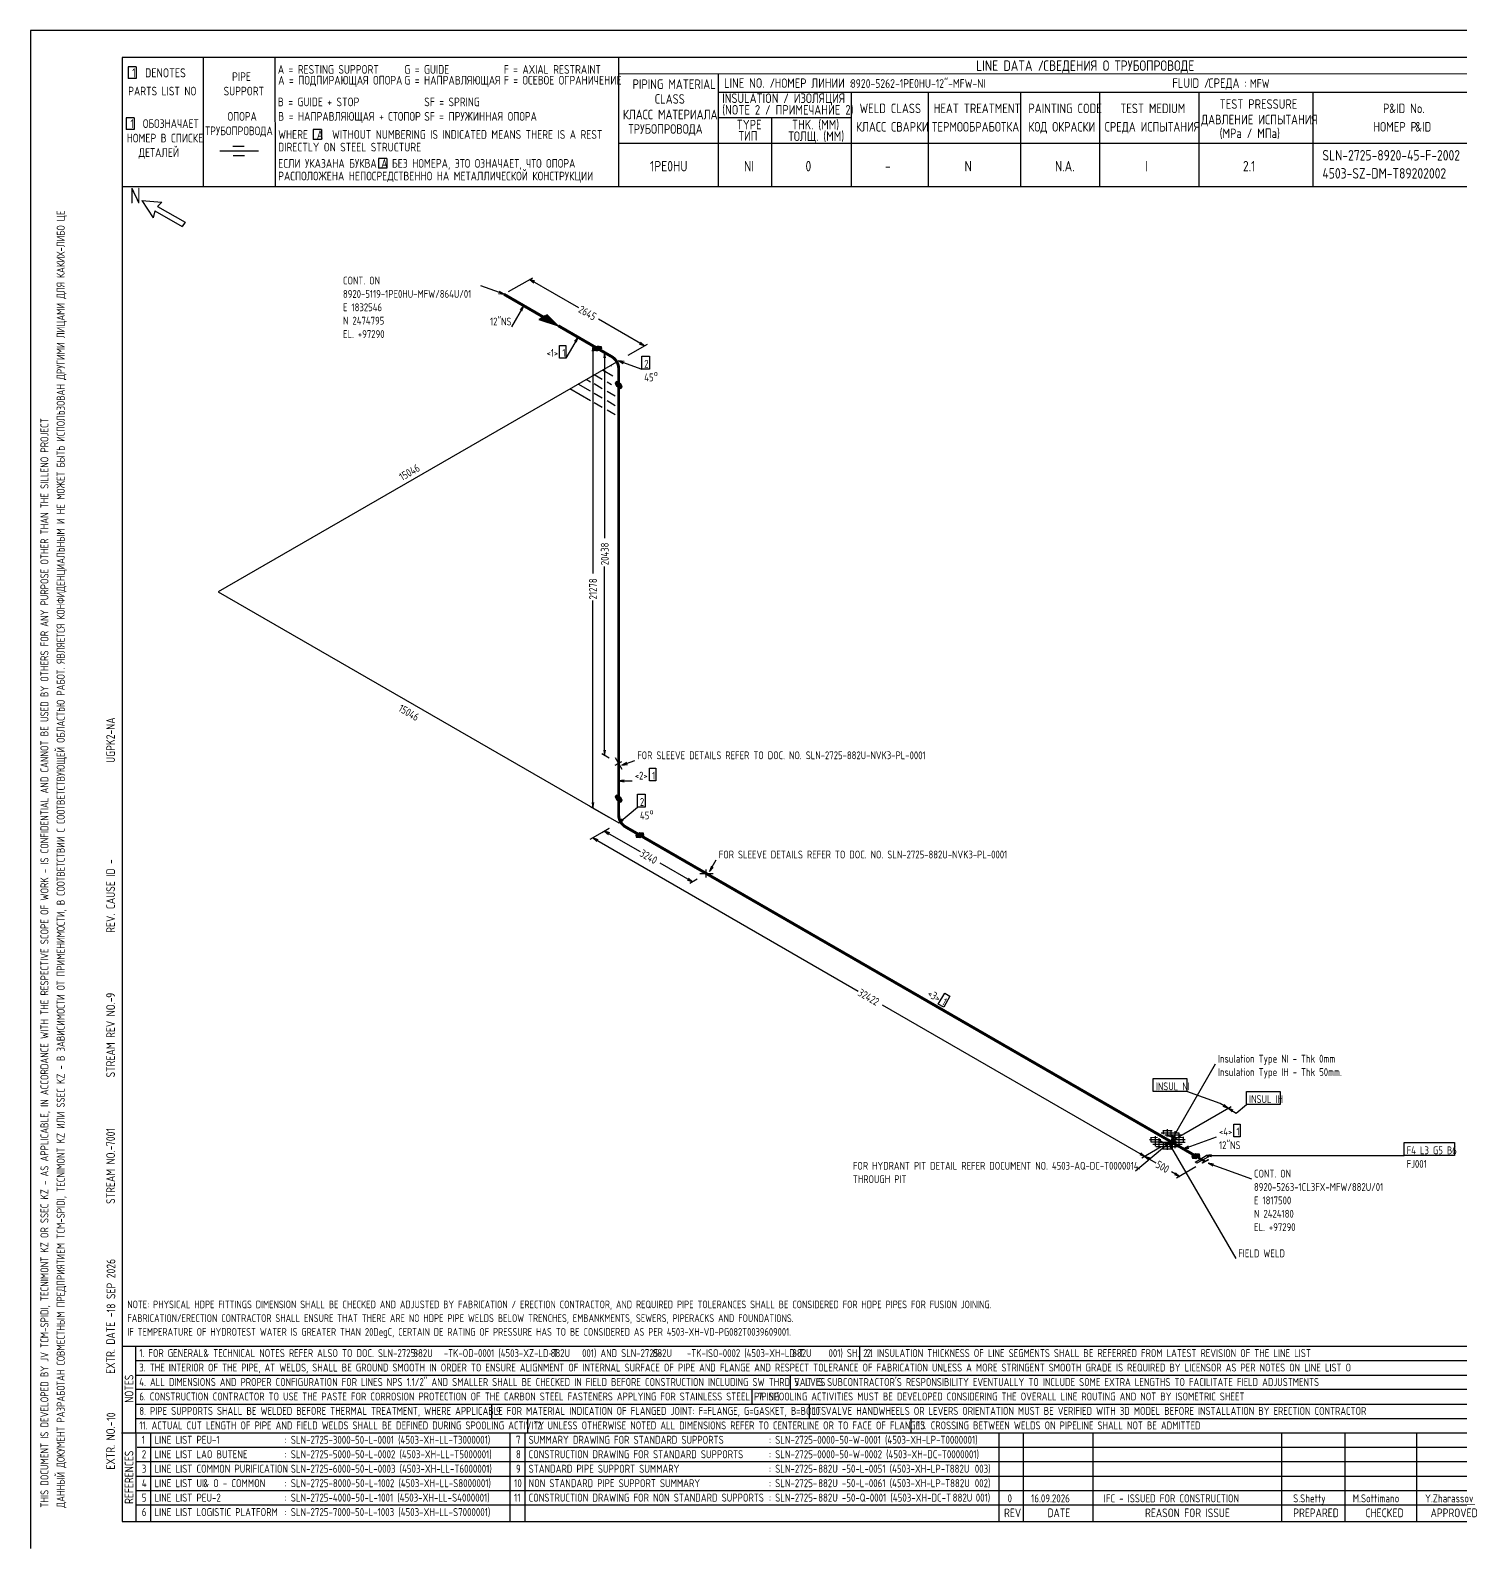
# Model space of a CAD drawing. Extents: x -1005 to 594, y -998 to 420.
# Drawn here: x 0 to 395.7, y 0 to 420 of the extents above; entities that cross this region are included whole.
import ezdxf

# ---------------------------------------------------------------- set-up
doc = ezdxf.new("R2010")
doc.units = 0
doc.styles.add('TTFN17', font='GOST type A')

msp = doc.modelspace()

# ---------------------------------------------------------------- linework, layer by layer
at = {"layer": 'GT_1', "flags": 128}
for points in [[(0, 420), (0, 0)], [(594, 420), (0, 420)], [(589.1, 412.5), (25.4, 412.5)], [(25.4, 412.5), (25.4, 7.5)], [(47.8, 412.5), (47.8, 376.7)], [(67.6, 412.5), (67.7, 376.7)], [(162.7, 412.5), (162.7, 376.7)], [(29.3, 409.9), (27.1, 409.9)], [(27.1, 409.9), (27.1, 406.7)], [(29.3, 409.9), (29.3, 406.7)], [(589.1, 408), (162.7, 407.9)], [(190.3, 407.8), (190.3, 376.7)], [(29.3, 406.7), (27.1, 406.7)], [(190.3, 402.9), (402.7, 402.9)], [(227.1, 402.9), (227.1, 376.7)], [(248.4, 402.9), (248.4, 376.8)], [(273.9, 402.9), (273.9, 376.7)], [(295.8, 402.9), (295.8, 376.7)], [(323.2, 402.9), (323.2, 376.7)], [(354.8, 402.9), (354.8, 376.8)], [(28.7, 395.8), (26.5, 395.8)], [(26.5, 395.8), (26.5, 392.6)], [(28.7, 395.8), (28.7, 392.6)], [(227.1, 395.8), (190.3, 395.8)], [(205, 395.8), (205, 376.7)], [(28.7, 392.6), (26.5, 392.6)], [(80.5, 392.6), (78.2, 392.6)], [(78.2, 392.6), (78.2, 389.8)], [(80.5, 392.6), (80.5, 389.8)], [(63.1, 386.6), (52.4, 386.6)], [(59.1, 387.9), (56, 387.9)], [(80.5, 389.8), (78.2, 389.8)], [(230.2, 388.7), (162.7, 388.7)], [(402.7, 388.7), (226.9, 388.7)], [(59.2, 385.3), (56.1, 385.3)], [(98.6, 384.6), (96.3, 384.6)], [(96.3, 384.6), (96.3, 381.9)], [(98.6, 384.6), (98.6, 381.9)], [(98.6, 381.9), (96.3, 381.9)], [(402.7, 376.7), (25.4, 376.7)], [(30.8, 372.9), (34, 368.1)], [(30.8, 372.9), (36.4, 372.5)], [(34.4, 370.1), (34, 368.1)], [(34.4, 370.1), (42, 365.7)], [(36.4, 372.5), (35.2, 371.3)], [(35.2, 371.3), (42.8, 366.9)], [(42.8, 366.9), (42, 365.7)], [(131.025, 347), (124.65, 349.325)], [(132.3, 347.75), (138.975, 351.575)], [(139.575, 350.6), (138.15, 351.125), (139.275, 350.15)], [(138.15, 351.125), (151.65, 343.325)], [(129.525, 347.225), (131.025, 347), (129.75, 347.75)], [(136.5, 343.85), (133.125, 338)], [(135.975, 342.425), (136.5, 343.85), (135.525, 342.725)], [(141.9, 340.7), (140.7, 340.025), (146.025, 338.3), (142.95, 341.3), (140.85, 340.1), (145.65, 338.525), (142.875, 341.225), (141, 340.175), (145.2, 338.75), (142.725, 341.15), (141.15, 340.25), (144.825, 339.05), (142.575, 341.075), (141.3, 340.4), (144.45, 339.2), (142.425, 341), (141.45, 340.475), (144, 339.5), (142.275, 340.925), (141.6, 340.55), (143.7, 339.65), (142.125, 340.85), (141.75, 340.625), (143.25, 339.95), (141.975, 340.775), (141.9, 340.7), (146.025, 338.3)], [(169.875, 332.75), (157.2, 340.1)], [(146.4, 332.825), (148.125, 332.825), (148.125, 329.3), (146.4, 329.3), (146.4, 332.825)], [(151.5, 335.15), (148.125, 329.3)], [(150.975, 333.725), (151.5, 335.15), (150.525, 334.025)], [(160.125, 330.125), (154.8, 333.2)], [(155.85, 331.25), (155.625, 332.75), (155.4, 331.25)], [(155.625, 332.75), (155.625, 269.75)], [(156.9, 331.325), (155.925, 331.475), (155.775, 332), (156.9, 332.675), (157.875, 332.525), (158.025, 332), (156.9, 331.325)], [(155.775, 332), (158.025, 332)], [(155.832, 331.8), (157.692, 331.8)], [(156.108, 332.2), (157.968, 332.2)], [(156.442, 332.4), (157.911, 332.4)], [(156.775, 332.6), (157.388, 332.6)], [(165.375, 330.125), (170.7, 333.2)], [(168.45, 333.275), (169.875, 332.75), (168.75, 333.725)], [(162.75, 328.625), (51.975, 264.65)], [(155.889, 331.6), (157.358, 331.6)], [(156.413, 331.4), (157.025, 331.4)], [(160.125, 330.125), (158.1, 331.325)], [(159.075, 329.375), (158.85, 330.875), (158.625, 329.375)], [(158.85, 330.875), (158.85, 279.5)], [(164.25, 328.4), (162.75, 328.625), (164.025, 327.875)], [(162.75, 328.625), (169.125, 326.3)], [(169.125, 329.9), (171.3, 329.9), (171.3, 326.3), (169.125, 326.3), (169.125, 329.9)], [(154.95, 322.7), (153.75, 323.45)], [(158.175, 323.45), (156, 324.725)], [(161.1, 324.35), (158.25, 326)], [(160.8, 327.125), (160.5, 327.35)], [(154.95, 317.525), (149.25, 320.825)], [(154.95, 320.15), (151.5, 322.1)], [(158.175, 320.825), (155.925, 322.175)], [(158.175, 318.275), (155.925, 319.55)], [(160.8, 321.95), (159.525, 322.7)], [(161.775, 318.8), (159.525, 320.075)], [(163.35, 320.9), (163.725, 321.35), (163.35, 322.175), (162.15, 322.85), (161.775, 322.4), (162.15, 321.575), (163.35, 320.9)], [(161.775, 322.4), (162.95, 322.4)], [(161.866, 322.2), (163.306, 322.2)], [(161.942, 322.6), (162.594, 322.6)], [(161.957, 322), (163.43, 322)], [(162.048, 321.8), (163.52, 321.8)], [(162.139, 321.6), (163.611, 321.6)], [(162.461, 321.4), (163.702, 321.4)], [(162.817, 321.2), (163.6, 321.2)], [(158.175, 315.65), (155.925, 317)], [(161.775, 316.175), (159.525, 317.525)], [(161.775, 313.625), (159.525, 314.9)], [(158.85, 219.425), (158.85, 271.7)], [(51.975, 264.65), (162.75, 200.75)], [(155.625, 204.875), (155.625, 262.25)], [(160.125, 218.675), (158.1, 219.875)], [(158.625, 220.925), (158.85, 219.425), (159.075, 220.925)], [(161.775, 218.825), (163.65, 215.6)], [(161.775, 218.825), (163.65, 215.6)], [(161.775, 218.825), (163.65, 215.6)], [(161.775, 218.825), (163.65, 215.6)], [(161.775, 218.825), (163.65, 215.6)], [(161.775, 216.725), (163.65, 217.775)], [(163.65, 216.725), (167.175, 218)], [(164.925, 217.475), (163.65, 216.725), (165.15, 216.95)], [(171.3, 215.9), (173.025, 215.9), (173.025, 212.375), (171.3, 212.375), (171.3, 215.9)], [(164.25, 212.6), (162.75, 212.375), (164.25, 212.15)], [(162.75, 212.375), (166.5, 212.375)], [(155.4, 206.375), (155.625, 204.875), (155.85, 206.375)], [(163.35, 206.525), (163.725, 206.975), (163.35, 207.8), (162.15, 208.475), (161.775, 208.025), (162.15, 207.2), (163.35, 206.525)], [(161.786, 208), (162.994, 208)], [(161.877, 207.8), (163.35, 207.8)], [(161.921, 208.2), (162.639, 208.2)], [(161.968, 207.6), (163.441, 207.6)], [(162.059, 207.4), (163.532, 207.4)], [(162.15, 207.2), (163.623, 207.2)], [(162.506, 207), (163.714, 207)], [(162.861, 206.8), (163.579, 206.8)], [(167.925, 208.7), (170.1, 208.7), (170.1, 205.1), (167.925, 205.1), (167.925, 208.7)], [(160.125, 202.25), (154.8, 205.325)], [(162.75, 200.75), (167.925, 205.1)], [(163.725, 201.875), (162.75, 200.75), (164.025, 201.5)], [(160.125, 199.25), (154.8, 196.175)], [(160.125, 199.25), (158.1, 198.05)], [(160.275, 197.975), (158.85, 198.5), (159.975, 197.525)], [(158.85, 198.5), (168.675, 192.875)], [(169.725, 197.375), (169.575, 197.9), (168.6, 198.05), (167.475, 197.375), (167.625, 196.85), (168.6, 196.7), (169.725, 197.375)], [(167.517, 197.4), (169.718, 197.4)], [(167.85, 197.6), (169.661, 197.6)], [(168.183, 197.8), (169.604, 197.8)], [(157.05, 196.1), (155.625, 196.625), (156.75, 195.65)], [(155.625, 196.625), (228.975, 154.25)], [(167.525, 197.2), (169.433, 197.2)], [(167.582, 197), (169.1, 197)], [(167.95, 196.8), (168.767, 196.8)], [(183.15, 184.475), (174.225, 189.65)], [(187.875, 187.325), (189.75, 190.55)], [(181.725, 185), (183.15, 184.475), (182.025, 185.45)], [(184.425, 185.225), (182.4, 184.025)], [(185.175, 186.725), (188.85, 186.725)], [(185.175, 186.725), (188.85, 186.725)], [(185.175, 186.725), (188.85, 186.725)], [(185.175, 186.725), (188.85, 186.725)], [(185.175, 186.725), (188.85, 186.725)], [(186.975, 185.675), (186.975, 187.85)], [(188.4, 188.75), (187.875, 187.325), (188.85, 188.45)], [(252.975, 153.65), (254.4, 152.825), (252.675, 149.75), (251.175, 150.575), (252.975, 153.65)], [(308.325, 108.5), (235.725, 150.35)], [(315.45, 112.625), (327.825, 134.075)], [(310.65, 130.025), (319.95, 130.025), (319.95, 126.425), (310.65, 126.425), (310.65, 130.025)], [(329.1, 123.125), (319.95, 126.425)], [(336.45, 126.5), (345.75, 126.5), (345.75, 122.9), (336.45, 122.9), (336.45, 126.5)], [(316.725, 113.375), (332.175, 122.3)], [(316.725, 113.375), (332.175, 122.3)], [(331.35, 121.85), (329.1, 123.125)], [(329.925, 122.375), (331.35, 121.85), (330.225, 122.825)], [(332.775, 121.325), (331.35, 121.85), (332.475, 120.875)], [(331.35, 121.85), (333.6, 120.5)], [(333.6, 120.5), (336.45, 122.9)], [(310.05, 113.75), (311.85, 113.825)], [(310.05, 112.475), (310.05, 113.825)], [(311.25, 111.35), (311.25, 114.125)], [(312.3, 110.825), (312.3, 113.525)], [(314.25, 114.2), (314.25, 114.2), (314.775, 114.2), (315.375, 114.05), (315.75, 113.825), (316.125, 113.6), (316.275, 113.3), (316.275, 112.925), (316.2, 112.625), (315.825, 112.4), (315.3, 112.175), (314.775, 112.1), (314.175, 112.1), (313.725, 112.25), (313.275, 112.4), (312.825, 112.625), (312.675, 112.925), (312.675, 113.3)], [(312.825, 115.025), (317.7, 115.025)], [(313.275, 115.7), (315.825, 115.7)], [(313.425, 114.65), (313.425, 115.7)], [(313.875, 114.425), (318.6, 114.425)], [(314.55, 114.2), (314.55, 116)], [(315.975, 114.05), (315.45, 112.625), (316.425, 113.75)], [(315.6, 114.05), (315.6, 115.7)], [(315.825, 114.5), (315.825, 110.3)], [(315.975, 113.825), (318.9, 113.75)], [(316.725, 110.825), (316.725, 115.475)], [(317.775, 111.275), (317.775, 115.025)], [(318.975, 112.4), (318.975, 113.9)], [(318.975, 110.6), (328.125, 113.9)], [(332.925, 117.425), (334.65, 117.425), (334.65, 113.9), (332.925, 113.9), (332.925, 117.425)], [(315.45, 112.625), (305.7, 104.45)], [(306.9, 109.025), (308.325, 108.5), (307.2, 109.475)], [(312.825, 111.125), (307.5, 108.05)], [(312.825, 111.125), (307.5, 108.05)], [(309.6, 113.15), (312.75, 113.15)], [(310.05, 112.55), (313.05, 112.55)], [(310.5, 111.875), (318.6, 111.875)], [(311.325, 111.275), (317.7, 111.275)], [(312.15, 112.4), (319.425, 112.4)], [(313.275, 110.6), (315.825, 110.6)], [(313.425, 110.6), (313.425, 112.325)], [(314.475, 111.5), (315.45, 112.625), (314.175, 111.875)], [(314.55, 110.3), (314.55, 112.1)], [(316.2, 113.075), (316.875, 112.625), (316.575, 112.025), (315.45, 111.8), (314.7, 112.175), (315.075, 112.85), (316.2, 113.075)], [(314.714, 112.2), (316.663, 112.2)], [(314.825, 112.4), (316.763, 112.4)], [(314.936, 112.6), (316.863, 112.6)], [(315.047, 112.8), (316.612, 112.8)], [(315.05, 112), (316.45, 112)], [(316.05, 110.9), (315.075, 112.025), (315.6, 110.6)], [(315.075, 112.025), (333.45, 80.225)], [(315.6, 110.6), (315.6, 112.25)], [(315.975, 112.475), (318.975, 112.55)], [(316.35, 113.15), (319.5, 113.15)], [(320.25, 111.35), (318.975, 110.6), (320.475, 110.825)], [(323.55, 108.575), (323.4, 109.1), (322.425, 109.25), (321.3, 108.575), (321.45, 108.05), (322.425, 107.9), (323.55, 108.575)], [(380.025, 112.325), (393.975, 112.325), (393.975, 108.725), (380.025, 108.725), (380.025, 112.325)], [(309.75, 107.975), (308.325, 108.5), (309.45, 107.525)], [(308.325, 108.5), (311.325, 106.7)], [(322.425, 105.575), (317.1, 102.5)], [(321.342, 108.6), (323.543, 108.6)], [(321.35, 108.4), (323.258, 108.4)], [(321.407, 108.2), (322.925, 108.2)], [(321.675, 108.8), (323.486, 108.8)], [(321.775, 108), (322.592, 108)], [(322.008, 109), (323.429, 109)], [(323.775, 107.825), (325.275, 108.725), (325.875, 108.425), (322.725, 106.625), (322.2, 106.925), (323.775, 107.825)], [(324.9, 106.925), (322.2, 108.5)], [(325.05, 107.075), (322.425, 108.575)], [(322.575, 108.65), (325.2, 107.15)], [(325.95, 107.525), (325.8, 107.6), (324.3, 106.625), (324.15, 106.7), (325.95, 107.525), (324.3, 106.625)], [(324.15, 106.7), (325.8, 107.6)], [(326.775, 108.95), (325.275, 108.725), (326.775, 108.5)], [(325.275, 108.725), (380.025, 108.725)], [(327.3, 106.4), (325.8, 106.625), (327.075, 105.875)], [(325.8, 106.625), (337.8, 102.275)], [(317.925, 102.95), (315.675, 104.225)], [(316.5, 103.475), (317.925, 102.95), (316.8, 103.925)], [(25.3, 56), (402.7, 56)], [(29.1, 56), (29.2, 7.5)], [(229.4, 56), (229.4, 52)], [(29.1, 52), (402.7, 52)], [(29.1, 48), (402.7, 48)], [(210.2, 48), (210.2, 44)], [(402.7, 44), (29.1, 44)], [(199.6, 44), (199.6, 40)], [(29.2, 40), (402.7, 40)], [(127.6, 40), (127.6, 36)], [(215.4, 40), (215.4, 36)], [(29.1, 36), (402.7, 36)], [(137.5, 36), (137.5, 32)], [(243.6, 36), (243.6, 32)], [(25.2, 32), (402.7, 32)], [(33.2, 32), (33.2, 7.6)], [(132.6, 32), (132.6, 7.6)], [(136.8, 32), (136.8, 7.6)], [(267.9, 32), (267.9, 7.5)], [(274.6, 32), (274.6, 7.5)], [(293.9, 32), (293.9, 7.5)], [(346.1, 32), (346.1, 7.5)], [(363.6, 32), (363.6, 7.5)], [(383.5, 32), (383.5, 7.5)], [(402.7, 28), (29.5, 28)], [(402.7, 24), (29.1, 24)], [(402.7, 20), (29.1, 20)], [(402.7, 16), (29.1, 16)], [(402.7, 12), (29.2, 12)], [(25.4, 7.5), (589.1, 7.5)], [(0, 0), (0, 0)]]:
    msp.add_lwpolyline(points, dxfattribs=at)
at = {"layer": 'GT_1', "const_width": 0.8, "flags": 128}
for points in [[(131.025, 347), (141.9, 340.7)], [(146.025, 338.3), (156.9, 332)], [(156.9, 332), (160.8, 329.75)], [(162.75, 326.375), (162.75, 321.875)], [(162.75, 321.875), (162.75, 217.175)], [(162.75, 217.175), (162.75, 207.5)], [(162.75, 207.5), (162.75, 203)], [(164.7, 199.625), (168.6, 197.375)], [(168.6, 197.375), (187.05, 186.725)], [(187.05, 186.725), (315.45, 112.625)], [(315.45, 112.625), (322.425, 108.575)]]:
    msp.add_lwpolyline(points, dxfattribs=at)
for points in [[(160.8, 329.75, -0.267786), (162.75, 326.375)], [(162.75, 203, 0.268126), (164.7, 199.625)]]:
    msp.add_lwpolyline(points, format="xyb", dxfattribs=at)

# ---------------------------------------------------------------- texts
at = {"layer": 'GT_1', "style": 'TTFN17'}
for s, height, p in [('LINE DATA /', 2.8875, (261.633, 408.8)), ('СВЕДЕНИЯ О ТРУБОПРОВОДЕ', 2.8875, (280.233, 408.8)), (' 1  DENOTES', 2.5025, (26.875, 407)), (' PIPE', 2.4062, (54.561, 406)), ('A = RESTING SUPPORT', 2.40625, (68.461, 408)), ('A = ПОДПИРАЮЩАЯ ОПОРА', 2.40625, (68.561, 405)), ('G = GUIDE', 2.4062, (103.461, 408)), ('G = НАПРАВЛЯЮЩАЯ', 2.40625, (103.461, 405)), ('F = AXIAL RESTRAINT', 2.40625, (130.961, 408)), ('F = ОСЕВОЕ ОГРАНИЧЕНИЕ', 2.40625, (130.961, 405)), ('PARTS LIST NO', 2.40625, (27.061, 402)), ('SUPPORT', 2.4062, (53.461, 402)), ('PIPING MATERIAL', 2.64687, (166.597, 403.8)), ('LINE NO. /', 2.6469, (191.897, 404.1)), ('НОМЕР ЛИНИИ :', 2.59875, (205.89, 404.1)), ('8920-5262-1PE0HU-12"-MFW-NI', 2.40625, (226.861, 404.1)), ('FLUID /', 2.6469, (315.897, 404.1)), ('СРЕДА :', 2.6469, (325.897, 404.1)), ('MFW', 2.4062, (337.361, 404.1)), ('B = GUIDE + STOP', 2.40625, (68.461, 399)), ('SF = SPRING', 2.40625, (108.961, 399)), ('CLASS', 2.6469, (172.697, 399.7)), ('(NOTE 2 / ПРИМЕЧАНИЕ 2)', 2.64687, (191.397, 396.7)), ('INSULATION / ИЗОЛЯЦИЯ', 2.64687, (191.397, 399.9)), ('WELD CLASS', 2.6469, (229.397, 397.1)), ('HEAT TREATMENT', 2.64687, (249.897, 397.1)), ('PAINTING CODE', 2.64687, (276.097, 397.1)), ('TEST MEDIUM', 2.64687, (301.497, 397.1)), ('TEST PRESSURE', 2.64687, (328.997, 398.3)), ('P', 2.647, (374.197, 397.1)), ('&ID No.', 2.6469, (375.908, 397.1)), (' 1  ОБОЗНАЧАЕТ', 2.40625, (26.461, 393)), ('ОПОРА', 2.4062, (54.561, 395)), ('B = НАПРАВЛЯЮЩАЯ + СТОПОР', 2.40625, (68.561, 395)), ('SF = ПРУЖИННАЯ ОПОРА', 2.40625, (108.961, 395)), ('КЛАСС МАТЕРИАЛА', 2.64687, (163.897, 395.4)), ('TYPE', 2.6469, (195.397, 392.6)), ('THK. (MM)', 2.6469, (210.697, 392.6)), ('ДАВЛЕНИЕ ИСПЫТАНИЯ', 2.64687, (323.897, 394)), ('НОМЕР В СПИСКЕ', 2.40625, (26.661, 389)), ('ТРУБОПРОВОДА', 2.40625, (48.361, 391)), ('WHERE  A  WITHOUT NUMBERING IS INDICATED MEANS THERE IS A REST', 2.40625, (68.561, 390)), ('ТРУБОПРОВОДА', 2.64687, (165.397, 391.4)), ('ТИП', 2.6469, (195.897, 389.5)), ('ТОЛЩ. (ММ)', 2.6469, (209.697, 389.4)), ('КЛАСС СВАРКИ', 2.64687, (228.397, 392)), ('ТЕРМООБРАБОТКА', 2.64687, (249.397, 392)), ('КОД ОКРАСКИ', 2.64687, (276.097, 392)), ('СРЕДА ИСПЫТАНИЯ', 2.64687, (297.197, 392)), ('(MPa / МПа)', 2.64687, (328.997, 390.2)), ('НОМЕР P', 2.6469, (371.497, 392)), ('&ID', 2.6469, (383.097, 392)), ('ДЕТАЛЕЙ', 2.4062, (29.961, 385)), ('DIRECTLY ON STEEL STRUCTURE', 2.40625, (68.561, 386.5)), ('SLN-2725-8920-45-F-2002', 2.8875, (357.433, 384)), ('ЕСЛИ УКАЗАНА БУКВА A БЕЗ НОМЕРА, ЭТО ОЗНАЧАЕТ, ЧТО ОПОРА', 2.40625, (68.561, 382)), ('1PE0HU', 2.8875, (171.433, 381)), ('NI', 2.8875, (197.433, 381)), ('0', 2.888, (214.433, 381)), ('-', 2.888, (236.433, 381)), ('N', 2.888, (258.433, 381)), ('N.A.', 2.8875, (283.433, 381)), ('I', 2.888, (308.433, 381)), ('2.1', 2.8875, (335.433, 381)), ('РАСПОЛОЖЕНА НЕПОСРЕДСТВЕННО НА МЕТАЛЛИЧЕСКОЙ КОНСТРУКЦИИ', 2.40625, (68.561, 378.5)), ('4503-SZ-DM-T89202002', 2.8875, (357.433, 379)), ('N', 4.331, (27.55, 372.1)), ('CONT. ON', 2.1656, (86.478, 349.7)), ('8920-5119-1PE0HU-MFW/864U/01', 2.16562, (86.478, 346.003)), ('E 1832546', 2.1656, (86.478, 342.305)), ('N 2474795', 2.1656, (86.478, 338.608)), ('12"NS', 2.1656, (127.163, 338.375)), ('EL. +97290', 2.1656, (86.478, 334.91)), ('<1>', 2.1656, (142.783, 329.675)), ('1', 2.166, (147.141, 329.675)), ('2', 2.166, (169.825, 326.675)), ('45', 2.1656, (169.825, 322.925)), ('o', 1.624, (172.47, 324.331)), ('FOR SLEEVE DETAILS REFER TO DOC. NO. SLN-2725-882U-NVK3-PL-0001', 2.16562, (167.875, 218.375)), ('<2>', 2.1656, (167.2, 212.75)), ('1', 2.166, (172.024, 212.75)), ('2', 2.166, (168.625, 205.475)), ('45', 2.1656, (168.625, 201.725)), ('o', 1.624, (171.27, 203.131)), ('FOR SLEEVE DETAILS REFER TO DOC. NO. SLN-2725-882U-NVK3-PL-0001', 2.16562, (190.45, 190.925)), ('Insulation Type NI - Thk 0mm', 2.16562, (328.525, 134.45)), ('Insulation Type IH - Thk 50mm.', 2.16562, (328.525, 130.753)), ('INSUL NI', 2.1656, (311.344, 126.8)), ('INSUL IH', 2.1656, (337.15, 123.275)), ('<4>', 2.1656, (328.825, 114.275)), ('1', 2.166, (333.649, 114.275)), ('12"NS', 2.1656, (328.825, 110.525)), ('F4 L3 G5 B6', 2.16562, (380.725, 109.1)), ('FOR HYDRANT PIT DETAIL REFER DOCUMENT NO. 4503-AQ-DC-T0000014.', 2.16562, (227.539, 104.825)), ('FJ001', 2.1656, (380.725, 105.35)), ('THROUGH PIT', 2.16562, (227.539, 101.128)), ('CONT. ON', 2.1656, (338.5, 102.65)), ('8920-5263-1CL3FX-MFW/882U/01', 2.16562, (338.5, 98.953)), ('E 1817500', 2.1656, (338.5, 95.255)), ('N 2424180', 2.1656, (338.5, 91.558)), ('EL. +97290', 2.1656, (338.5, 87.86)), ('FIELD WELD', 2.1656, (334.15, 80.6)), ('NOTE: PHYSICAL HDPE FITTINGS DIMENSION SHALL BE CHECKED AND ADJUSTED BY FABRICATION / ERECTION CONTRACTOR, AND REQUIRED PIPE TOLERANCES SHALL BE CONSIDERED FOR HDPE PIPES FOR FUSION JOINING.', 2.1175, (26.818, 66.5)), ('FABRICATION/ERECTION CONTRACTOR SHALL ENSURE THAT THERE ARE NO HDPE PIPE WELDS BELOW TRENCHES, EMBANKMENTS, SEWERS, PIPERACKS AND FOUNDATIONS.', 2.1175, (26.818, 62.7)), ('IF TEMPERATURE OF HYDROTEST WATER IS GREATER THAN 20DegC, CERTAIN DE RATING OF PRESSURE HAS TO BE CONSIDERED AS PER 4503-XH-VD-PG082T0039609001.', 2.1175, (26.818, 58.9)), ('1. FOR GENERAL', 2.18487, (30.128, 53)), ('& TECHNICAL NOTES REFER ALSO TO DOC. SLN-2725-      -TK-OD-0001 (4503-XZ-LD-T      001) AND SLN-2725-      -TK-ISO-0002 (4503-XH-LD-T      001) SH. 2.1', 2.18487, (47.868, 53)), ('882U', 2.1849, (105.928, 53)), ('882U', 2.1849, (143.928, 53)), ('882U', 2.1849, (172.128, 53)), ('882U', 2.1849, (210.728, 53)), ('2. INSULATION THICKNESS OF LINE SEGMENTS SHALL BE REFERRED FROM LATEST REVISION OF THE LINE LIST', 2.18487, (231.328, 53)), ('3. THE INTERIOR OF THE PIPE, AT WELDS, SHALL BE GROUND SMOOTH IN ORDER TO ENSURE ALIGNMENT OF INTERNAL SURFACE OF PIPE AND FLANGE AND RESPECT TOLERANCE OF FABRICATION UNLESS A MORE STRINGENT SMOOTH GRADE IS REQUIRED BY LICENSOR AS PER NOTES ON LINE LIST O', 2.18487, (30.128, 49)), ('4. ALL DIMENSIONS AND PROPER CONFIGURATION FOR LINES NPS 1.1/2" AND SMALLER SHALL BE CHECKED IN FIELD BEFORE CONSTRUCTION INCLUDING SW THRD VALVES', 2.18487, (30.128, 45)), ("5. IT IS SUBCONTRACTOR'S RESPONSIBILITY EVENTUALLY TO INCLUDE SOME EXTRA LENGTHS TO FACILITATE FIELD ADJUSTMENTS", 2.18487, (211.328, 45)), ('6. CONSTRUCTION CONTRACTOR TO USE THE PASTE FOR CORROSION PROTECTION OF THE CARBON STEEL FASTENERS APPLYING FOR STAINLESS STEEL PIPING', 2.18487, (30.128, 41)), ('7. SPOOLING ACTIVITIES MUST BE DEVELOPED CONSIDERING THE OVERALL LINE ROUTING AND NOT BY ISOMETRIC SHEET', 2.18487, (201.328, 41)), ('8. PIPE SUPPORTS SHALL BE WELDED BEFORE THERMAL TREATMENT, WHERE APPLICABLE', 2.18487, (30.128, 37)), ('9. FOR MATERIAL INDICATION OF FLANGED JOINT: F=FLANGE, G=GASKET, B=BOLTS', 2.18487, (128.828, 37)), ('10. VALVE HANDWHEELS OR LEVERS ORIENTATION MUST BE VERIFIED WITH 3D MODEL BEFORE INSTALLATION BY ERECTION CONTRACTOR', 2.18487, (216.328, 37)), ('11. ACTUAL CUT LENGTH OF PIPE AND FIELD WELDS SHALL BE DEFINED DURING SPOOLING ACTIVITY', 2.18487, (30.128, 33)), ('12. UNLESS OTHERWISE NOTED ALL DIMENSIONS REFER TO CENTERLINE OR TO FACE OF FLANGES', 2.18487, (139.328, 33)), ('13. CROSSING BETWEEN WELDS ON PIPELINE SHALL NOT BE ADMITTED', 2.18487, (245.328, 33)), ('1', 2.214, (30.832, 29)), ('LINE LIST PEU-1', 2.21375, (34.332, 29)), (': SLN-2725-3000-50-L-0001 (4503-XH-LL-T3000001)', 2.21375, (70.332, 29)), ('7', 2.214, (134.332, 29)), ('SUMMARY DRAWING FOR STANDARD SUPPORTS', 2.21375, (137.832, 29)), (': SLN-2725-0000-50-W-0001 (4503-XH-LP-T0000001)', 2.21375, (204.332, 29)), ('2', 2.214, (30.832, 25)), ('LINE LIST LAO BUTENE', 2.21375, (34.332, 25)), (': SLN-2725-5000-50-L-0002 (4503-XH-LL-T5000001)', 2.21375, (70.332, 25)), ('8', 2.214, (134.332, 25)), ('CONSTRUCTION DRAWING FOR STANDARD SUPPORTS', 2.21375, (137.832, 25)), (': SLN-2725-0000-50-W-0002 (4503-XH-DC-T0000001)', 2.21375, (204.332, 25)), ('3', 2.214, (30.832, 21)), ('LINE LIST COMMON PURIFICATION', 2.21375, (34.332, 21)), (': SLN-2725-6000-50-L-0003 (4503-XH-LL-T6000001)', 2.21375, (70.332, 21)), ('9', 2.214, (134.332, 21)), ('STANDARD PIPE SUPPORT SUMMARY', 2.21375, (137.832, 21)), (': SLN-2725-      -50-L-0051 (4503-XH-LP-T      003)', 2.21375, (204.332, 21)), ('882U', 2.2138, (217.932, 21)), ('882U', 2.2138, (254.332, 21)), ('4', 2.214, (30.832, 17)), ('LINE LIST UI', 2.21375, (34.332, 17)), ('& O - COMMON', 2.21375, (47.849, 17)), (': SLN-2725-8000-50-L-1002 (4503-XH-LL-S8000001)', 2.21375, (70.332, 17)), ('10', 2.2138, (133.832, 17)), ('NON STANDARD PIPE SUPPORT SUMMARY', 2.21375, (137.832, 17)), (': SLN-2725-      -50-L-0061 (4503-XH-LP-T      002)', 2.21375, (204.332, 17)), ('882U', 2.2138, (217.932, 17)), ('882U', 2.2138, (254.432, 17)), ('5', 2.214, (30.832, 13)), ('LINE LIST PEU-2', 2.21375, (34.332, 13)), (': SLN-2725-4000-50-L-1001 (4503-XH-LL-S4000001)', 2.21375, (70.332, 13)), ('11', 2.2138, (133.832, 13)), ('CONSTRUCTION DRAWING FOR NON STANDARD SUPPORTS', 2.21375, (137.832, 13)), (': SLN-2725-      -50-Q-0001 (4503-XH-DC-T      001)', 2.21375, (204.332, 13)), ('882U', 2.2138, (217.932, 13)), ('882U', 2.2138, (255.132, 13)), ('0', 2.214, (270.332, 12.8)), ('16.09.2026', 2.2138, (276.832, 12.8)), ('IFC - ISSUED FOR CONSTRUCTION', 2.21375, (296.932, 12.8)), ('S.Shetty', 2.2138, (349.332, 12.8)), ('M.Sottimano', 2.21375, (365.832, 12.8)), ('Y.Zharassov', 2.21375, (385.832, 12.8)), ('6', 2.214, (30.832, 9)), ('LINE LIST LOGISTIC PLATFORM', 2.21375, (34.332, 9)), (': SLN-2725-7000-50-L-1003 (4503-XH-LL-S7000001)', 2.21375, (70.332, 9)), ('REV', 2.4062, (269.361, 8.7)), ('DATE', 2.4062, (281.361, 8.7)), ('REASON FOR ISSUE', 2.40625, (308.361, 8.7)), ('PREPARED', 2.4062, (349.361, 8.7)), ('CHECKED', 2.4062, (369.361, 8.7)), ('APPROVED', 2.4062, (387.361, 8.7))]:
    msp.add_text(s, height=height, dxfattribs=at).set_placement(p)
for s, height, rotation, p in [('ДАННЫЙ ДОКУМЕНТ РАЗРАБОТАН СОВМЕСТНЫМ ПРЕДПРИЯТИЕМ TCM-SPIDI, TECNIMONT KZ ИЛИ SSEC KZ - В ЗАВИСИМОСТИ ОТ ПРИМЕНИМОСТИ, В СООТВЕТСТВИИ С СООТВЕТСТВУЮЩЕЙ ОБЛАСТЬЮ РАБОТ. ЯВЛЯЕТСЯ КОНФИДЕНЦИАЛЬНЫМ И НЕ МОЖЕТ БЫТЬ ИСПОЛЬЗОВАН ДРУГИМИ ЛИЦАМИ ДЛЯ КАКИХ-ЛИБО ЦЕ', 2.21375, 90, (9.5, 11.332)), ('2645', 2.1656, -30, (151.393, 342.162)), ('THIS DOCUMENT IS DEVELOPED BY JV TCM-SPIDI, TECNIMONT KZ OR SSEC KZ - AS APPLICABLE, IN ACCORDANCE WITH THE RESPECTIVE SCOPE OF WORK - IS CONFIDENTIAL AND CANNOT BE USED BY OTHERS FOR ANY PURPOSE OTHER THAN THE SILLENO PROJECT', 2.21375, 90, (5, 11.332)), ('15046', 2.1656, 30, (102.868, 295.326)), ('20438', 2.1656, 90, (159.978, 272.052)), ('21278', 2.1656, 90, (156.73, 262.603)), ('15046', 2.1656, -30, (101.609, 231.793)), ('UGPK2-NA', 2.4062, 90, (23.4, 217.361)), ('3240', 2.1656, -30, (168.364, 191.712)), ('REV. CAUSE ID -', 2.40625, 90, (23.4, 170.361)), ('STREAM REV NO.-', 2.40625, 90, (23.4, 130.361)), ('9', 2.406, 90, (23.4, 152.361)), ('32422', 2.1656, -30, (228.71, 153.137)), ('<3>', 2.1656, -30, (247.918, 152.898)), ('1', 2.166, -30, (251.962, 150.563)), ('7001', 2.4062, 90, (23.4, 111.361)), ('STREAM NO.-', 2.40625, 90, (23.4, 95.361)), ('500', 2.1656, -30, (311.072, 105.6)), ('18 SEP 2026', 2.40625, 90, (23.5, 65.361)), ('EXTR. DATE -', 2.40625, 90, (23.4, 48.361)), ('NOTES', 2.4062, 90, (28.5, 40.361)), ('EXTR. NO.-', 2.4062, 90, (23.4, 21.861)), ('10', 2.4062, 90, (23.5, 35.361)), ('REFERENCES', 2.4062, 90, (28.5, 12.361))]:
    msp.add_text(s, height=height, rotation=rotation, dxfattribs=at).set_placement(p)

doc.saveas('drawing.dxf')
